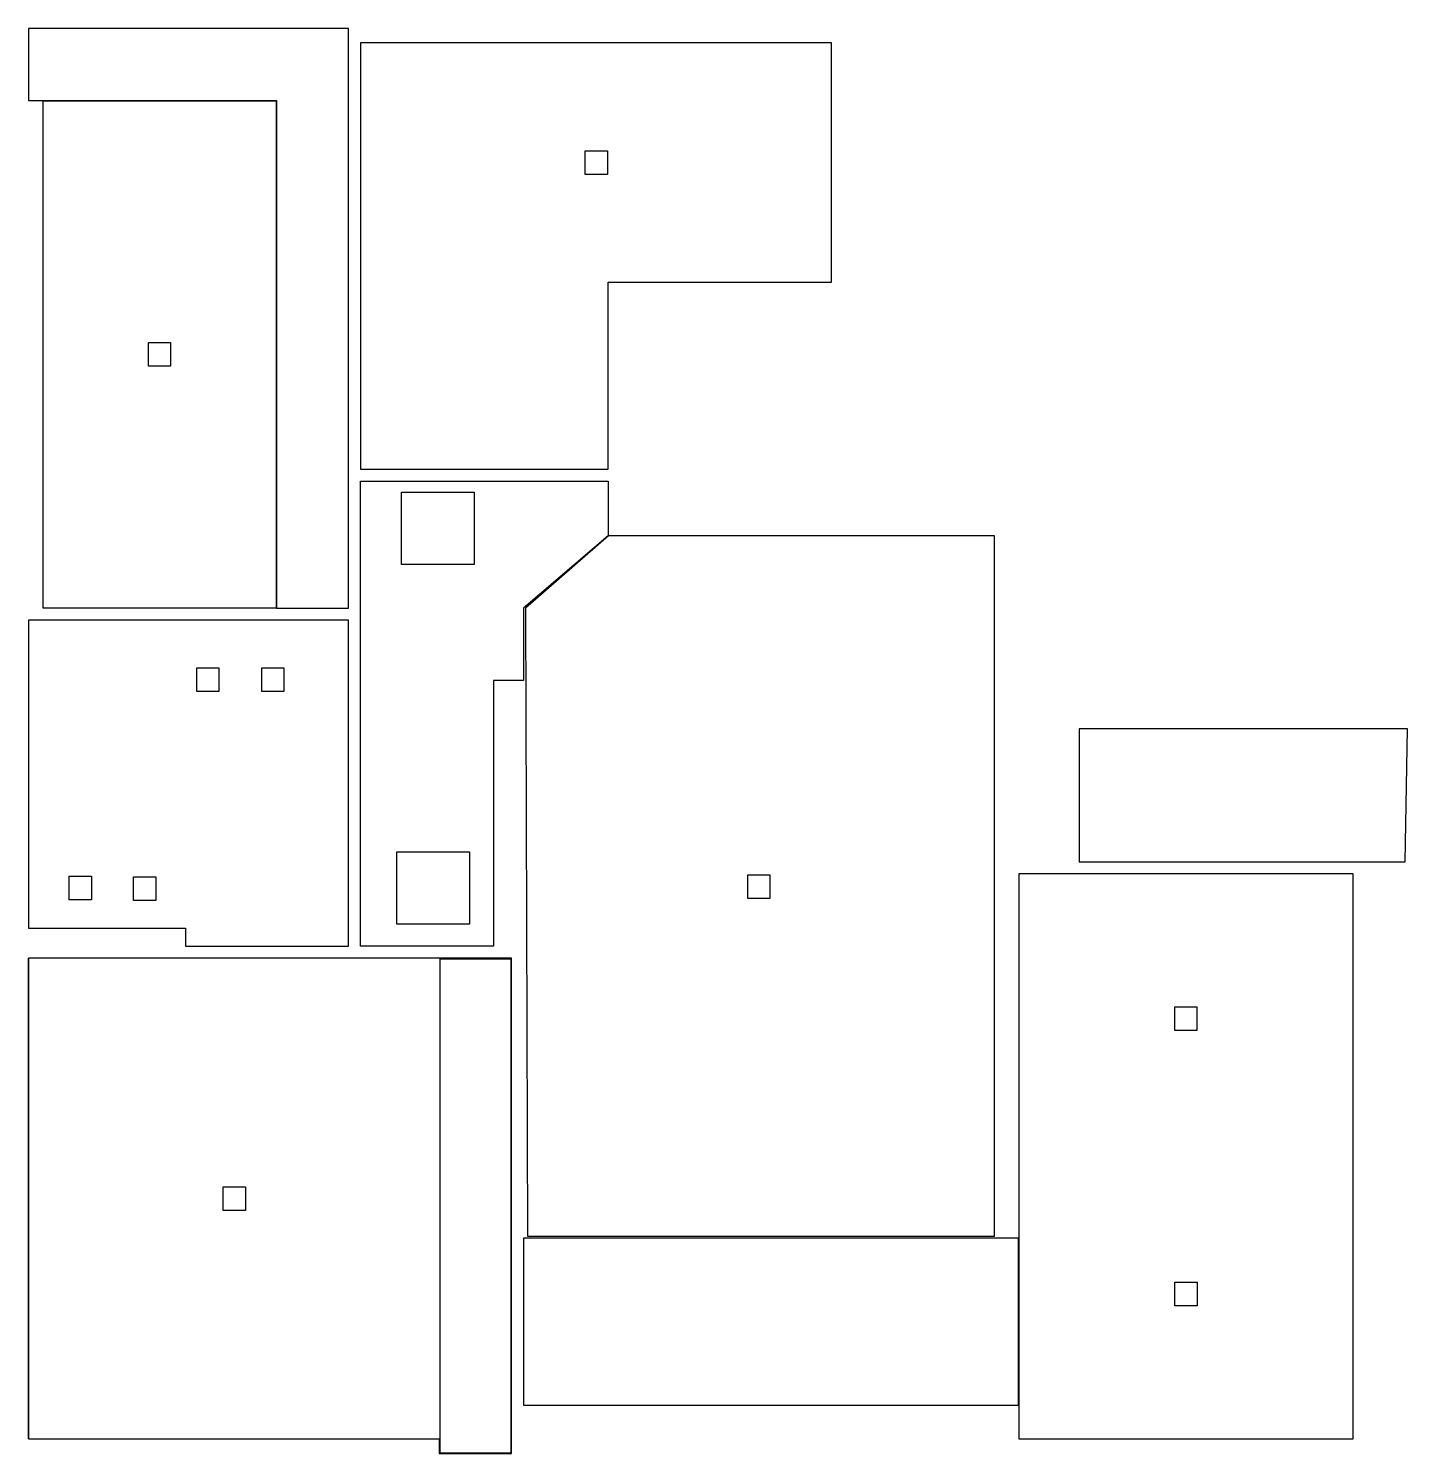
# Model space of a CAD drawing. Header units: metres. Extents: x 2847.5 to 2858.9, y 1448.2 to 1459.9.
import ezdxf

# ---------------------------------------------------------------- set-up
doc = ezdxf.new("R2010")
doc.units = ezdxf.units.M
doc.layers.add('AREE LEONARDO', color=5, linetype='Continuous')

msp = doc.modelspace()

# ---------------------------------------------------------------- linework, layer by layer
at = {"layer": 'AREE LEONARDO', "color": 5}
for points in [[(2847.506, 1459.932), (2847.506, 1459.337), (2849.553, 1459.337), (2849.553, 1455.146), (2850.149, 1455.146), (2850.149, 1459.932), (2847.506, 1459.932)], [(2850.249, 1459.813), (2850.249, 1456.292), (2852.293, 1456.292), (2852.293, 1457.838), (2854.138, 1457.838), (2854.138, 1459.813), (2850.249, 1459.813)], [(2847.626, 1455.146), (2847.626, 1459.334), (2847.626, 1459.334), (2847.626, 1459.334), (2849.551, 1459.334), (2849.551, 1455.146), (2847.626, 1455.146)], [(2852.293, 1455.744), (2851.595, 1455.146), (2851.595, 1454.547), (2851.346, 1454.547), (2851.346, 1454.248), (2851.346, 1454.248), (2851.346, 1452.553), (2851.346, 1452.553), (2851.346, 1452.353), (2850.249, 1452.353), (2850.249, 1456.193), (2852.293, 1456.193), (2852.293, 1455.744)], [(2852.297, 1455.744), (2851.611, 1455.146), (2851.627, 1449.96), (2855.484, 1449.96), (2855.484, 1455.744), (2852.297, 1455.744)], [(2847.506, 1452.254), (2847.506, 1448.285), (2850.897, 1448.285), (2850.897, 1448.165), (2851.495, 1448.165), (2851.495, 1452.254), (2847.506, 1452.254), (2847.506, 1448.285)], [(2851.595, 1449.942), (2851.595, 1448.564), (2855.682, 1448.564), (2855.682, 1449.942), (2851.595, 1449.942)]]:
    msp.add_lwpolyline(points, close=True, dxfattribs=at)
at = {"layer": 'AREE LEONARDO', "color": 2}
for points in [[(2852.103, 1458.923), (2852.287, 1458.923), (2852.287, 1458.727), (2852.103, 1458.727)], [(2848.496, 1457.339), (2848.679, 1457.339), (2848.679, 1457.144), (2848.496, 1457.144)], [(2848.896, 1454.653), (2849.079, 1454.653), (2849.079, 1454.458), (2848.896, 1454.458)], [(2849.433, 1454.653), (2849.616, 1454.653), (2849.616, 1454.458), (2849.433, 1454.458)], [(2847.842, 1452.932), (2848.026, 1452.932), (2848.026, 1452.736), (2847.842, 1452.736)], [(2853.446, 1452.944), (2853.629, 1452.944), (2853.629, 1452.749), (2853.446, 1452.749)], [(2848.374, 1452.927), (2848.558, 1452.927), (2848.558, 1452.731), (2848.374, 1452.731)], [(2856.972, 1451.854), (2857.156, 1451.854), (2857.156, 1451.658), (2856.972, 1451.658)], [(2849.114, 1450.368), (2849.297, 1450.368), (2849.297, 1450.172), (2849.114, 1450.172)], [(2856.974, 1449.58), (2857.157, 1449.58), (2857.157, 1449.384), (2856.974, 1449.384)]]:
    msp.add_lwpolyline(points, close=True, dxfattribs=at)
at = {"layer": 'AREE LEONARDO', "color": 1}
for points in [[(2850.587, 1456.103), (2851.186, 1456.103), (2851.186, 1455.505), (2850.587, 1455.505), (2850.587, 1456.103)], [(2850.548, 1453.134), (2851.147, 1453.134), (2851.147, 1452.535), (2850.548, 1452.535), (2850.548, 1453.134)]]:
    msp.add_lwpolyline(points, dxfattribs=at)
at = {"layer": 'AREE LEONARDO', "color": 3}
msp.add_lwpolyline([(2850.149, 1455.046), (2847.506, 1455.046), (2847.506, 1452.503), (2848.803, 1452.503), (2848.803, 1452.353), (2850.149, 1452.353), (2850.149, 1455.046)], dxfattribs=at)
for points in [[(2856.182, 1454.128), (2856.182, 1453.051), (2858.875, 1453.051), (2858.895, 1454.148), (2856.182, 1454.148), (2856.182, 1454.128)], [(2855.684, 1452.952), (2855.684, 1448.285), (2858.446, 1448.285), (2858.446, 1452.952), (2855.684, 1452.952)]]:
    msp.add_lwpolyline(points, close=True, dxfattribs=at)
at = {"layer": 'AREE LEONARDO', "color": 6}
msp.add_lwpolyline([(2850.905, 1452.251), (2851.489, 1452.251), (2851.489, 1448.168), (2850.905, 1448.168), (2850.905, 1452.251)], close=True, dxfattribs=at)

doc.saveas('drawing.dxf')
